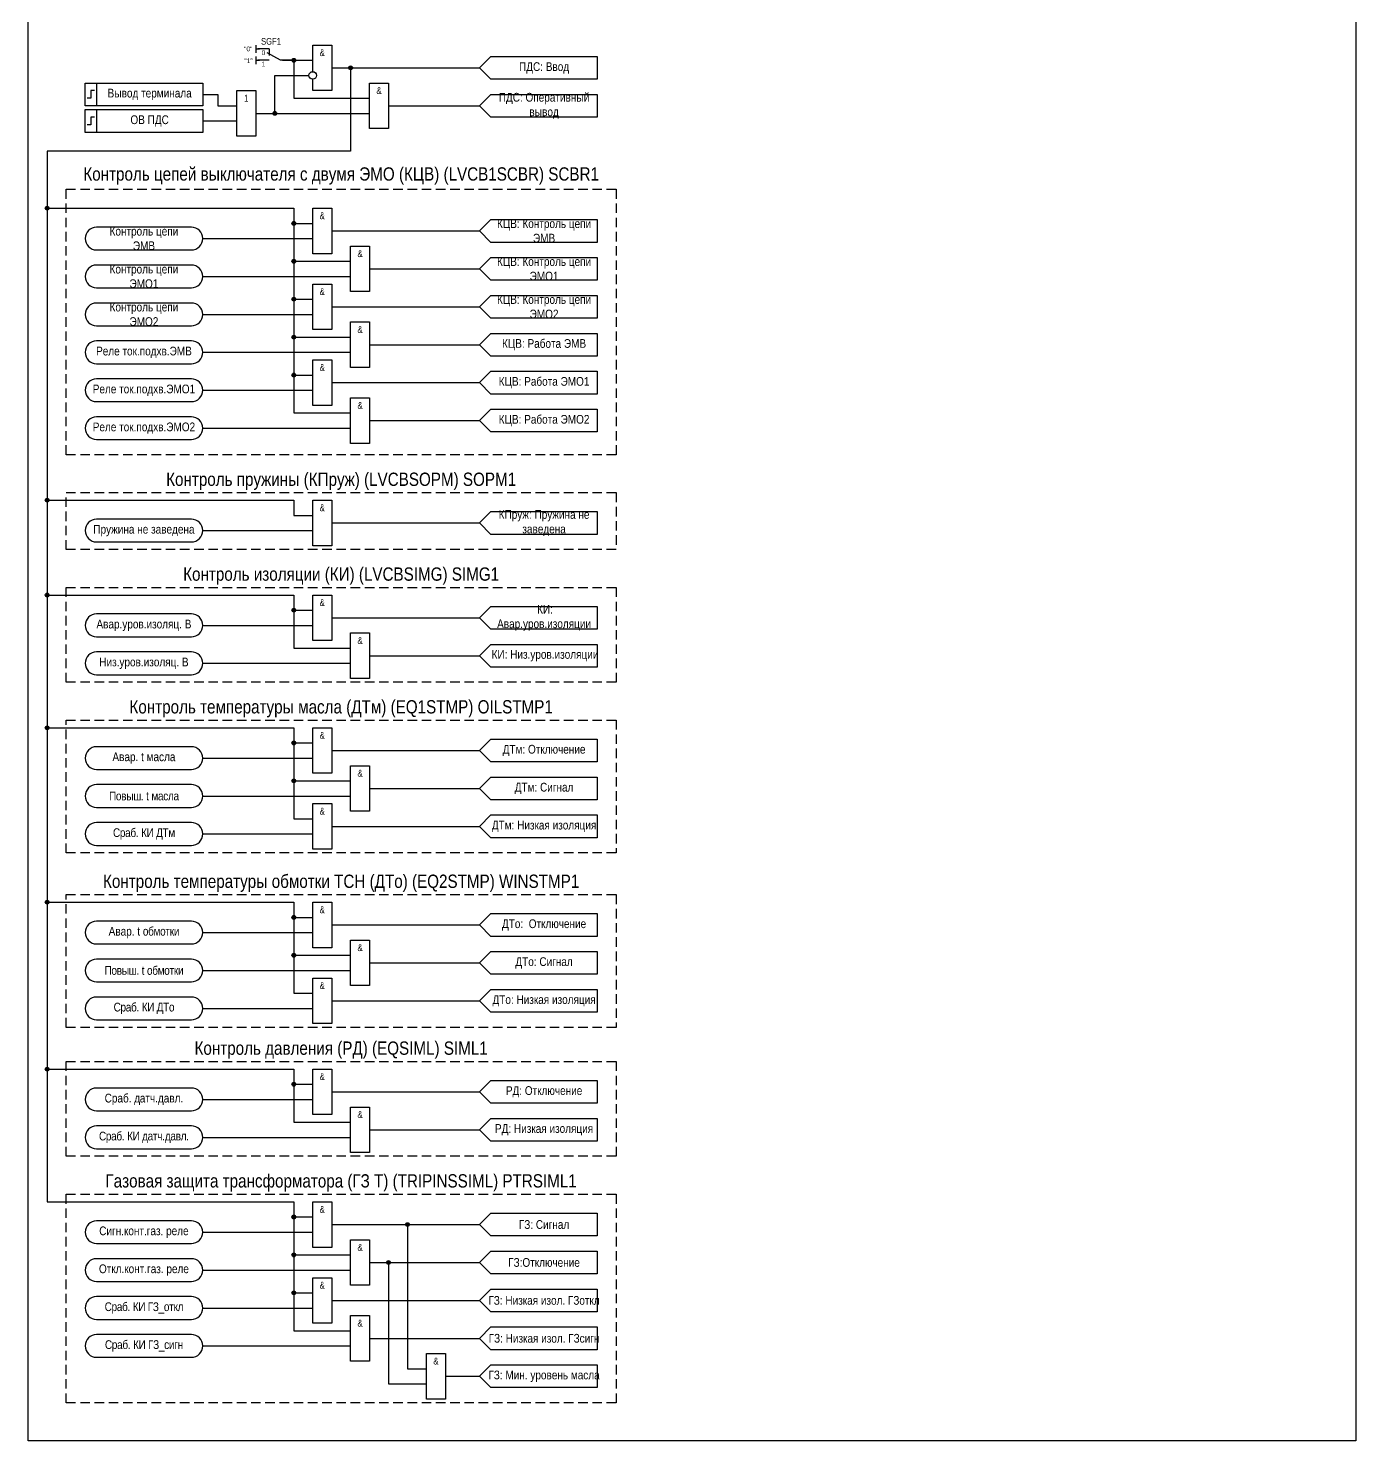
# Model space of a CAD drawing. Header units: millimetres. Extents: x -7300 to 495, y 0 to 1179.
# Drawn here: x -6825 to -6475, y 0 to 372.5 of the extents above; entities that cross this region are included whole.
import ezdxf
from ezdxf.enums import TextEntityAlignment as Align

# ---------------------------------------------------------------- set-up
doc = ezdxf.new("R2010")
doc.units = ezdxf.units.MM
doc.linetypes.add('штриховая2', pattern=[0.375, 0.25, -0.125])
doc.layers.add('TEXT', color=7, linetype='Continuous', lineweight=25)
doc.layers.add('Основная', color=7, linetype='Continuous')
doc.styles.add('2.5_Gost_RD', font='ARIALN.TTF', dxfattribs={"height": 2.5})
doc.styles.add('3.5_Gost_RD', font='ARIALN.TTF', dxfattribs={"height": 3.5})
doc.styles.add('Вывод', font='ARIALN.TTF', dxfattribs={"height": 2.5})
doc.styles.add('Компонент', font='ARIALN.TTF', dxfattribs={"height": 3.5})

# ---------------------------------------------------------------- blocks, each defined once
blk = doc.blocks.new('Точка')
at = {"ltscale": 100}
h = blk.add_hatch(color=256, dxfattribs=at)
h.dxf.hatch_style = 1
edge = h.paths.add_edge_path()
edge.add_arc((0, 0), 0.5, 0, 360)
blk.add_circle((0, 0), 0.5, dxfattribs=at)
blk = doc.blocks.new('*U958')
at = {"layer": 'Основная', "color": 0}
blk.add_line((0, 0), (7, 4), dxfattribs=at)
at = {"layer": 'Основная', "ltscale": 0.35}
blk.add_line((6, 6), (6, 2.5), dxfattribs=at)
blk = doc.blocks.new('*U985')
at = {"layer": 'Основная', "color": 0}
for p, q in [((-3, 6), (-9, 6)), ((-3, 0), (-9, 0)), ((9, 0), (3, 0))]:
    blk.add_line(p, q, dxfattribs=at)
at = {"layer": 'Основная', "ltscale": 0.25, "xscale": -1}
blk.add_blockref('*U958', (3, 0), dxfattribs=at)
at = {"layer": 'Основная'}
for tag, height, style, p in [('ОУ', 3.5, 'Компонент', (-2, 10)), ('В1', 2.5, 'Вывод', (-14, 6)), ('В2', 2.5, 'Вывод', (-6, 4)), ('В3', 2.5, 'Вывод', (-6, -2))]:
    blk.add_attdef(tag, text='', height=height, dxfattribs=dict(at, style=style)).set_placement(p, align=Align.MIDDLE_CENTER)

msp = doc.modelspace()

# ---------------------------------------------------------------- linework, layer by layer
at = {"ltscale": 100}
for p, q in [((-6765, 368), (-6765, 366)), ((-6765, 367), (-6764, 367)), ((-6765, 365), (-6765, 363)), ((-6765, 364), (-6764, 364)), ((-6770, 352), (-6770, 352))]:
    msp.add_line(p, q, dxfattribs=at)
at = {"color": 3, "ltscale": 100}
msp.add_lwpolyline([(-6825, 885), (-6475, 885), (-6475, 0), (-6825, 0)], close=True, dxfattribs=at)
at = {"ltscale": 100}
for points in [[(-6750, 361), (-6750, 368), (-6745, 368), (-6745, 356), (-6750, 356), (-6750, 359)], [(-6745, 362), (-6740, 362), (-6740, 340), (-6820, 340), (-6820, 248), (-6755, 248), (-6755, 244), (-6750, 244)], [(-6745, 362), (-6740, 362), (-6740, 340), (-6820, 340), (-6820, 223), (-6755, 223), (-6755, 219), (-6750, 219)], [(-6745, 362), (-6740, 362), (-6740, 340), (-6820, 340), (-6820, 188), (-6755, 188), (-6755, 184), (-6750, 184)], [(-6745, 362), (-6740, 362), (-6740, 340), (-6820, 340), (-6820, 142), (-6755, 142), (-6755, 138), (-6750, 138)], [(-6745, 362), (-6740, 362), (-6740, 340), (-6820, 340), (-6820, 98), (-6755, 98), (-6755, 94), (-6750, 94)], [(-6745, 362), (-6740, 362), (-6740, 340), (-6820, 340), (-6820, 63), (-6755, 63), (-6755, 59), (-6750, 59)], [(-6745, 362), (-6740, 362), (-6740, 340), (-6820, 340), (-6820, 325), (-6755, 325), (-6755, 321), (-6750, 321)], [(-6745, 362), (-6740, 362), (-6740, 340), (-6820, 340), (-6820, 325), (-6755, 325), (-6755, 311), (-6740, 311)], [(-6745, 362), (-6740, 362), (-6740, 340), (-6820, 340), (-6820, 325), (-6755, 325), (-6755, 301), (-6750, 301)], [(-6745, 362), (-6740, 362), (-6740, 340), (-6820, 340), (-6820, 325), (-6755, 325), (-6755, 291), (-6740, 291)], [(-6745, 362), (-6740, 362), (-6740, 340), (-6820, 340), (-6820, 325), (-6755, 325), (-6755, 281), (-6750, 281)], [(-6745, 362), (-6740, 362), (-6740, 340), (-6820, 340), (-6820, 325), (-6755, 325), (-6755, 271), (-6740, 271)], [(-6745, 362), (-6740, 362), (-6740, 340), (-6820, 340), (-6820, 223), (-6755, 223), (-6755, 209), (-6740, 209)], [(-6745, 362), (-6740, 362), (-6740, 340), (-6820, 340), (-6820, 188), (-6755, 188), (-6755, 174), (-6740, 174)], [(-6745, 362), (-6740, 362), (-6740, 340), (-6820, 340), (-6820, 188), (-6755, 188), (-6755, 164), (-6750, 164)], [(-6745, 362), (-6740, 362), (-6740, 340), (-6820, 340), (-6820, 142), (-6755, 142), (-6755, 128), (-6740, 128)], [(-6745, 362), (-6740, 362), (-6740, 340), (-6820, 340), (-6820, 142), (-6755, 142), (-6755, 118), (-6750, 118)], [(-6745, 362), (-6740, 362), (-6740, 340), (-6820, 340), (-6820, 98), (-6755, 98), (-6755, 84), (-6740, 84)], [(-6745, 362), (-6740, 362), (-6740, 340), (-6820, 340), (-6820, 63), (-6755, 63), (-6755, 49), (-6740, 49)], [(-6745, 362), (-6740, 362), (-6740, 340), (-6820, 340), (-6820, 63), (-6755, 63), (-6755, 39), (-6750, 39)], [(-6745, 362), (-6740, 362), (-6740, 340), (-6820, 340), (-6820, 63), (-6755, 63), (-6755, 29), (-6740, 29)], [(-6758, 364), (-6750, 364)], [(-6758, 364), (-6755, 364), (-6755, 354), (-6735, 354)], [(-6745, 362), (-6706, 362)], [(-6706, 362), (-6703, 365), (-6675, 365), (-6675, 359), (-6703, 359), (-6706, 362)], [(-6765, 350), (-6760, 350), (-6760, 360), (-6751, 360)], [(-6779, 355), (-6775, 355), (-6775, 352), (-6770, 352)], [(-6706, 352), (-6703, 355), (-6675, 355), (-6675, 349), (-6703, 349), (-6706, 352)], [(-6730, 352), (-6706, 352)], [(-6779, 348), (-6770, 348)], [(-6765, 350), (-6735, 350)], [(-6675, 316), (-6703, 316), (-6706, 319), (-6703, 322), (-6675, 322), (-6675, 316), (-6703, 316), (-6706, 319), (-6703, 322), (-6675, 322)], [(-6779, 317), (-6750, 317)], [(-6745, 319), (-6706, 319)], [(-6675, 306), (-6703, 306), (-6706, 309), (-6703, 312), (-6675, 312), (-6675, 306), (-6703, 306), (-6706, 309), (-6703, 312), (-6675, 312)], [(-6779, 307), (-6740, 307)], [(-6735, 309), (-6706, 309)], [(-6675, 296), (-6703, 296), (-6706, 299), (-6703, 302), (-6675, 302), (-6675, 296), (-6703, 296), (-6706, 299), (-6703, 302), (-6675, 302)], [(-6745, 299), (-6706, 299)], [(-6779, 297), (-6750, 297)], [(-6675, 286), (-6703, 286), (-6706, 289), (-6703, 292), (-6675, 292), (-6675, 286), (-6703, 286), (-6706, 289), (-6703, 292), (-6675, 292)], [(-6779, 287), (-6740, 287)], [(-6735, 289), (-6706, 289)], [(-6675, 276), (-6703, 276), (-6706, 279), (-6703, 282), (-6675, 282), (-6675, 276), (-6703, 276), (-6706, 279), (-6703, 282), (-6675, 282)], [(-6779, 277), (-6750, 277)], [(-6745, 279), (-6706, 279)], [(-6675, 266), (-6703, 266), (-6706, 269), (-6703, 272), (-6675, 272), (-6675, 266), (-6703, 266), (-6706, 269), (-6703, 272), (-6675, 272)], [(-6735, 269), (-6706, 269)], [(-6779, 267), (-6740, 267)], [(-6706, 242), (-6703, 245), (-6675, 245), (-6675, 239), (-6703, 239), (-6706, 242)], [(-6779, 240), (-6750, 240)], [(-6745, 242), (-6706, 242)], [(-6706, 217), (-6703, 220), (-6675, 220), (-6675, 214), (-6703, 214), (-6706, 217)], [(-6745, 217), (-6706, 217)], [(-6779, 215), (-6750, 215)], [(-6706, 207), (-6703, 210), (-6675, 210), (-6675, 204), (-6703, 204), (-6706, 207)], [(-6779, 205), (-6740, 205)], [(-6735, 207), (-6706, 207)], [(-6706, 182), (-6703, 185), (-6675, 185), (-6675, 179), (-6703, 179), (-6706, 182)], [(-6779, 180), (-6750, 180)], [(-6745, 182), (-6706, 182)], [(-6735, 172), (-6706, 172)], [(-6706, 172), (-6703, 175), (-6675, 175), (-6675, 169), (-6703, 169), (-6706, 172)], [(-6779, 170), (-6740, 170)], [(-6706, 162), (-6703, 165), (-6675, 165), (-6675, 159), (-6703, 159), (-6706, 162)], [(-6745, 162), (-6706, 162)], [(-6779, 160), (-6750, 160)], [(-6706, 136), (-6703, 139), (-6675, 139), (-6675, 133), (-6703, 133), (-6706, 136)], [(-6745, 136), (-6706, 136)], [(-6779, 134), (-6750, 134)], [(-6706, 126), (-6703, 129), (-6675, 129), (-6675, 123), (-6703, 123), (-6706, 126)], [(-6779, 124), (-6740, 124)], [(-6735, 126), (-6706, 126)], [(-6745, 116), (-6706, 116)], [(-6706, 116), (-6703, 119), (-6675, 119), (-6675, 113), (-6703, 113), (-6706, 116)], [(-6779, 114), (-6750, 114)], [(-6706, 92), (-6703, 95), (-6675, 95), (-6675, 89), (-6703, 89), (-6706, 92)], [(-6779, 90), (-6750, 90)], [(-6745, 92), (-6706, 92)], [(-6735, 82), (-6706, 82)], [(-6706, 82), (-6703, 85), (-6675, 85), (-6675, 79), (-6703, 79), (-6706, 82)], [(-6779, 80), (-6740, 80)], [(-6706, 57), (-6703, 60), (-6675, 60), (-6675, 54), (-6703, 54), (-6706, 57)], [(-6745, 57), (-6706, 57)], [(-6745, 57), (-6725, 57), (-6725, 19), (-6720, 19)], [(-6779, 55), (-6750, 55)], [(-6706, 47), (-6703, 50), (-6675, 50), (-6675, 44), (-6703, 44), (-6706, 47)], [(-6779, 45), (-6740, 45)], [(-6735, 47), (-6706, 47)], [(-6735, 47), (-6730, 47), (-6730, 15), (-6720, 15)], [(-6706, 37), (-6703, 40), (-6675, 40), (-6675, 34), (-6703, 34), (-6706, 37)], [(-6779, 35), (-6750, 35)], [(-6745, 37), (-6706, 37)], [(-6706, 27), (-6703, 30), (-6675, 30), (-6675, 24), (-6703, 24), (-6706, 27)], [(-6735, 27), (-6706, 27)], [(-6779, 25), (-6740, 25)], [(-6706, 17), (-6703, 20), (-6675, 20), (-6675, 14), (-6703, 14), (-6706, 17)], [(-6715, 17), (-6706, 17)]]:
    msp.add_lwpolyline(points, dxfattribs=at)
for points in [[(-6810, 358), (-6779, 358), (-6779, 352), (-6810, 352)], [(-6810, 358), (-6807, 358), (-6807, 352), (-6810, 352)], [(-6735, 358), (-6730, 358), (-6730, 346), (-6735, 346)], [(-6770, 356), (-6765, 356), (-6765, 344), (-6770, 344)], [(-6810, 351), (-6779, 351), (-6779, 345), (-6810, 345)], [(-6810, 351), (-6807, 351), (-6807, 345), (-6810, 345)], [(-6750, 325), (-6745, 325), (-6745, 313), (-6750, 313)], [(-6740, 315), (-6735, 315), (-6735, 303), (-6740, 303)], [(-6750, 305), (-6745, 305), (-6745, 293), (-6750, 293)], [(-6740, 295), (-6735, 295), (-6735, 283), (-6740, 283)], [(-6750, 285), (-6745, 285), (-6745, 273), (-6750, 273)], [(-6740, 275), (-6735, 275), (-6735, 263), (-6740, 263)], [(-6750, 248), (-6745, 248), (-6745, 236), (-6750, 236)], [(-6750, 223), (-6745, 223), (-6745, 211), (-6750, 211)], [(-6740, 213), (-6735, 213), (-6735, 201), (-6740, 201)], [(-6750, 188), (-6745, 188), (-6745, 176), (-6750, 176)], [(-6740, 178), (-6735, 178), (-6735, 166), (-6740, 166)], [(-6750, 168), (-6745, 168), (-6745, 156), (-6750, 156)], [(-6750, 142), (-6745, 142), (-6745, 130), (-6750, 130)], [(-6740, 132), (-6735, 132), (-6735, 120), (-6740, 120)], [(-6750, 122), (-6745, 122), (-6745, 110), (-6750, 110)], [(-6750, 98), (-6745, 98), (-6745, 86), (-6750, 86)], [(-6740, 88), (-6735, 88), (-6735, 76), (-6740, 76)], [(-6750, 63), (-6745, 63), (-6745, 51), (-6750, 51)], [(-6740, 53), (-6735, 53), (-6735, 41), (-6740, 41)], [(-6750, 43), (-6745, 43), (-6745, 31), (-6750, 31)], [(-6740, 33), (-6735, 33), (-6735, 21), (-6740, 21)], [(-6720, 23), (-6715, 23), (-6715, 11), (-6720, 11)]]:
    msp.add_lwpolyline(points, close=True, dxfattribs=at)
at = {"lineweight": 30, "ltscale": 100}
for points in [[(-6807.5, 356), (-6808.5, 356), (-6808.5, 354), (-6809.5, 354)], [(-6807.5, 349), (-6808.5, 349), (-6808.5, 347), (-6809.5, 347)]]:
    msp.add_lwpolyline(points, dxfattribs=at)
at = {"linetype": 'штриховая2', "ltscale": 10}
for points in [[(-6670, 260), (-6815, 260), (-6815, 330), (-6670, 330)], [(-6670, 235), (-6815, 235), (-6815, 250), (-6670, 250)], [(-6670, 200), (-6815, 200), (-6815, 225), (-6670, 225)], [(-6815, 190), (-6670, 190), (-6670, 155), (-6815, 155)], [(-6815, 144), (-6670, 144), (-6670, 109), (-6815, 109)], [(-6815, 100), (-6670, 100), (-6670, 75), (-6815, 75)], [(-6815, 65), (-6670, 65), (-6670, 10), (-6815, 10)]]:
    msp.add_lwpolyline(points, close=True, dxfattribs=at)
at = {"ltscale": 100}
for points in [[(-6807, 314), (-6782, 314, 1), (-6782, 320), (-6807, 320, 1)], [(-6807, 304), (-6782, 304, 1), (-6782, 310), (-6807, 310, 1)], [(-6807, 294), (-6782, 294, 1), (-6782, 300), (-6807, 300, 1)], [(-6807, 284), (-6782, 284, 1), (-6782, 290), (-6807, 290, 1)], [(-6807, 274), (-6782, 274, 1), (-6782, 280), (-6807, 280, 1)], [(-6807, 264), (-6782, 264, 1), (-6782, 270), (-6807, 270, 1)], [(-6807, 237), (-6782, 237, 1), (-6782, 243), (-6807, 243, 1)], [(-6807, 212), (-6782, 212, 1), (-6782, 218), (-6807, 218, 1)], [(-6807, 202), (-6782, 202, 1), (-6782, 208), (-6807, 208, 1)], [(-6807, 177), (-6782, 177, 1), (-6782, 183), (-6807, 183, 1)], [(-6807, 167), (-6782, 167, 1), (-6782, 173), (-6807, 173, 1)], [(-6807, 157), (-6782, 157, 1), (-6782, 163), (-6807, 163, 1)], [(-6807, 131), (-6782, 131, 1), (-6782, 137), (-6807, 137, 1)], [(-6807, 121), (-6782, 121, 1), (-6782, 127), (-6807, 127, 1)], [(-6807, 111), (-6782, 111, 1), (-6782, 117), (-6807, 117, 1)], [(-6807, 87), (-6782, 87, 1), (-6782, 93), (-6807, 93, 1)], [(-6807, 77), (-6782, 77, 1), (-6782, 83), (-6807, 83, 1)], [(-6807, 52), (-6782, 52, 1), (-6782, 58), (-6807, 58, 1)], [(-6807, 42), (-6782, 42, 1), (-6782, 48), (-6807, 48, 1)], [(-6807, 32), (-6782, 32, 1), (-6782, 38), (-6807, 38, 1)], [(-6807, 22), (-6782, 22, 1), (-6782, 28), (-6807, 28, 1)]]:
    msp.add_lwpolyline(points, format="xyb", close=True, dxfattribs=at)
msp.add_circle((-6750, 360), 1)

# ---------------------------------------------------------------- block references
for p in [(-6755, 364), (-6740, 362), (-6760, 350), (-6820, 325), (-6755, 321), (-6755, 311), (-6755, 301), (-6755, 291), (-6755, 281), (-6820, 248), (-6820, 223), (-6755, 219), (-6820, 188), (-6755, 184), (-6755, 174), (-6820, 142), (-6755, 138), (-6755, 128), (-6820, 98), (-6755, 94), (-6755, 59), (-6725, 57), (-6755, 49), (-6730, 47), (-6755, 39)]:
    msp.add_blockref('Точка', p, dxfattribs=at)
at = {"layer": 'Основная', "ltscale": 0.25, "xscale": 0.5, "yscale": 0.5, "zscale": 0.5}
msp.add_blockref('*U985', (-6760, 364), dxfattribs=at).add_auto_attribs({'ОУ': 'SGF1', 'В1': '"0"', 'В2': '0', 'В3': '1'})

# ---------------------------------------------------------------- texts
at = {"ltscale": 100, "attachment_point": 5, "style": '2.5_Gost_RD'}
for s, insert, char_height, width in [('&', (-6747.5, 366), 1.8, 5), ('ПДС: Ввод', (-6689, 362), 2.3, 28), ('1', (-6767.5, 354), 1.8, 5), ('&', (-6732.5, 356), 1.8, 5), ('ПДС: Оперативный вывод', (-6689, 352), 2.3, 28), ('&', (-6747.5, 323), 1.8, 5), ('КЦВ: Контроль цепи ЭМВ', (-6689, 319), 2.3, 28), ('&', (-6737.5, 313), 1.8, 5), ('КЦВ: Контроль цепи ЭМО1', (-6689, 309), 2.3, 28), ('&', (-6747.5, 303), 1.8, 5), ('КЦВ: Контроль цепи ЭМО2', (-6689, 299), 2.3, 28), ('&', (-6737.5, 293), 1.8, 5), ('КЦВ: Работа ЭМВ', (-6689, 289), 2.3, 28), ('&', (-6747.5, 283), 1.8, 5), ('КЦВ: Работа ЭМО1', (-6689, 279), 2.3, 28), ('&', (-6737.5, 273), 1.8, 5), ('КЦВ: Работа ЭМО2', (-6689, 269), 2.3, 28), ('&', (-6747.5, 246), 1.8, 5), ('КПруж: Пружина не заведена', (-6689, 242), 2.3, 28), ('&', (-6747.5, 221), 1.8, 5), ('{\\W0.8;\\T0.8; }КИ: Авар.уров.изоляции', (-6689, 217), 2.3, 28), ('&', (-6737.5, 211), 1.8, 5), ('{\\W0.8;\\T0.8; }КИ: Низ.уров.изоляции', (-6689, 207), 2.3, 28), ('&', (-6747.5, 186), 1.8, 5), ('ДТм: Отключение', (-6689, 182), 2.3, 28), ('\\A1;Авар. t масла', (-6794.5, 180), 2.3, 31), ('&', (-6737.5, 176), 1.8, 5), ('ДТм: Сигнал', (-6689, 172), 2.3, 28), ('\\A1;{\\T0.95;Повыш. t масла }', (-6794.5, 170), 2.3, 31), ('&', (-6747.5, 166), 1.8, 5), ('\\A1;{\\T0.95;Сраб. КИ ДТм}', (-6794.5, 160), 2.3, 31), ('ДТм: Низкая изоляция', (-6689, 162), 2.3, 28), ('&', (-6747.5, 140), 1.8, 5), ('\\A1;Авар. t {\\T0.95;обмотки}', (-6794.5, 134), 2.3, 31), ('ДТо:  Отключение', (-6689, 136), 2.3, 28), ('&', (-6737.5, 130), 1.8, 5), ('ДТо: Сигнал', (-6689, 126), 2.3, 28), ('\\A1;{\\T0.95;Повыш. t обмотки}', (-6794.5, 124), 2.3, 29.7748), ('&', (-6747.5, 120), 1.8, 5), ('\\A1;{\\T0.95;Сраб. КИ ДТо}', (-6794.5, 114), 2.3, 31), ('ДТо: Низкая изоляция ', (-6689, 116), 2.3, 28), ('&', (-6747.5, 96), 1.8, 5), ('\\A1;РД: Отключение', (-6689, 92), 2.3, 28), ('\\A1;Сраб. {\\T0.95;д}атч.давл.', (-6794.5, 90), 2.3, 31), ('&', (-6737.5, 86), 1.8, 5), ('РД: Низкая изоляция', (-6689, 82), 2.3, 28), ('\\A1;{\\T0.95;Сраб. КИ датч.давл.}', (-6794.5, 80), 2.3, 31), ('&', (-6747.5, 61), 1.8, 5), ('\\A1;Сигн.конт.газ. реле', (-6794.5, 55), 2.3, 31), ('ГЗ: Сигнал', (-6689, 57), 2.3, 28), ('&', (-6737.5, 51), 1.8, 5), ('\\A1;Откл.конт.газ. реле', (-6794.5, 45), 2.3, 31), ('ГЗ:Отключение', (-6689, 47), 2.3, 28), ('&', (-6747.5, 41), 1.8, 5), ('ГЗ: Низкая изол. ГЗоткл', (-6689, 37), 2.3, 28), ('\\A1;{\\T0.95;Сраб. КИ ГЗ_откл}', (-6794.5, 35), 2.3, 31), ('&', (-6737.5, 31), 1.8, 5), ('\\A1;{\\T0.95;Сраб. КИ ГЗ_сигн}', (-6794.5, 25), 2.3, 31), ('ГЗ: Низкая изол. ГЗсигн', (-6689, 27), 2.3, 28), ('&', (-6717.5, 21), 1.8, 5), ('ГЗ: Мин. уровень масла ', (-6689, 17), 2.3, 28)]:
    msp.add_mtext(s, dxfattribs=dict(at, insert=insert, char_height=char_height, width=width))
at = {"ltscale": 100, "insert": (-6768, 364.5), "char_height": 1.25, "attachment_point": 1, "style": '3.5_Gost_RD'}
msp.add_mtext_dynamic_manual_height_columns('"1"', width=2, gutter_width=17.5, heights=[0], dxfattribs=at)
at = {"color": 0, "ltscale": 100, "char_height": 2.3, "width": 28, "attachment_point": 5, "style": '2.5_Gost_RD'}
for s, insert in [('{\\C256;Вывод терминала}', (-6793, 355)), ('{\\C256;ОВ ПДС}', (-6793, 348))]:
    msp.add_mtext(s, dxfattribs=dict(at, insert=insert))
at = {"color": 30, "ltscale": 100, "char_height": 3.5, "width": 145, "attachment_point": 5, "style": '3.5_Gost_RD'}
for s, insert in [('Контроль цепей выключателя с двумя ЭМО (КЦВ) (LVCB1SCBR) {\\C6;SCBR1}', (-6742.5, 333.5)), ('Контроль пружины (КПруж) (LVCBSOPM) {\\C6;SOPM1}', (-6742.5, 253)), ('Контроль изоляции (КИ) (LVCBSIMG) {\\C6;SIMG1}', (-6742.5, 228)), ('Контроль температуры масла (ДТм) (EQ1STMP) {\\C6;OILSTMP1}', (-6742.5, 193)), ('Контроль температуры обмотки ТСН (ДТо) (EQ2STMP) {\\C6;WINSTMP1}', (-6742.5, 147)), ('\\pt262.5;Контроль давления (РД) (EQSIML) {\\C6;SIML1}', (-6742.5, 103)), ('Газовая защита трансформатора (ГЗ T) (TRIPINSSIML) {\\C6;PTRSIML1}', (-6742.5, 68))]:
    msp.add_mtext(s, dxfattribs=dict(at, insert=insert))
at = {"layer": 'TEXT', "color": 0, "ltscale": 100, "char_height": 2.3, "width": 31, "attachment_point": 5, "style": '2.5_Gost_RD'}
for s, insert in [('{\\C256;Контроль цепи \\PЭМВ}', (-6794.5, 317)), ('{\\C256;Контроль цепи \\PЭМО1}', (-6794.5, 307)), ('{\\C256;Контроль цепи \\PЭМО2}', (-6794.5, 297)), ('{\\C256;Реле ток.подхв.ЭМВ}', (-6794.5, 287)), ('{\\C256;Реле ток.подхв.ЭМО1}', (-6794.5, 277)), ('{\\C256;Реле ток.подхв.ЭМО2}', (-6794.5, 267)), ('{\\C256;Пружина не заведена}', (-6794.5, 240)), ('{\\C256;Авар.уров.изоляц. В}', (-6794.5, 215)), ('{\\C256;Низ.уров.изоляц. В}', (-6794.5, 205))]:
    msp.add_mtext(s, dxfattribs=dict(at, insert=insert))

doc.saveas('drawing.dxf')
